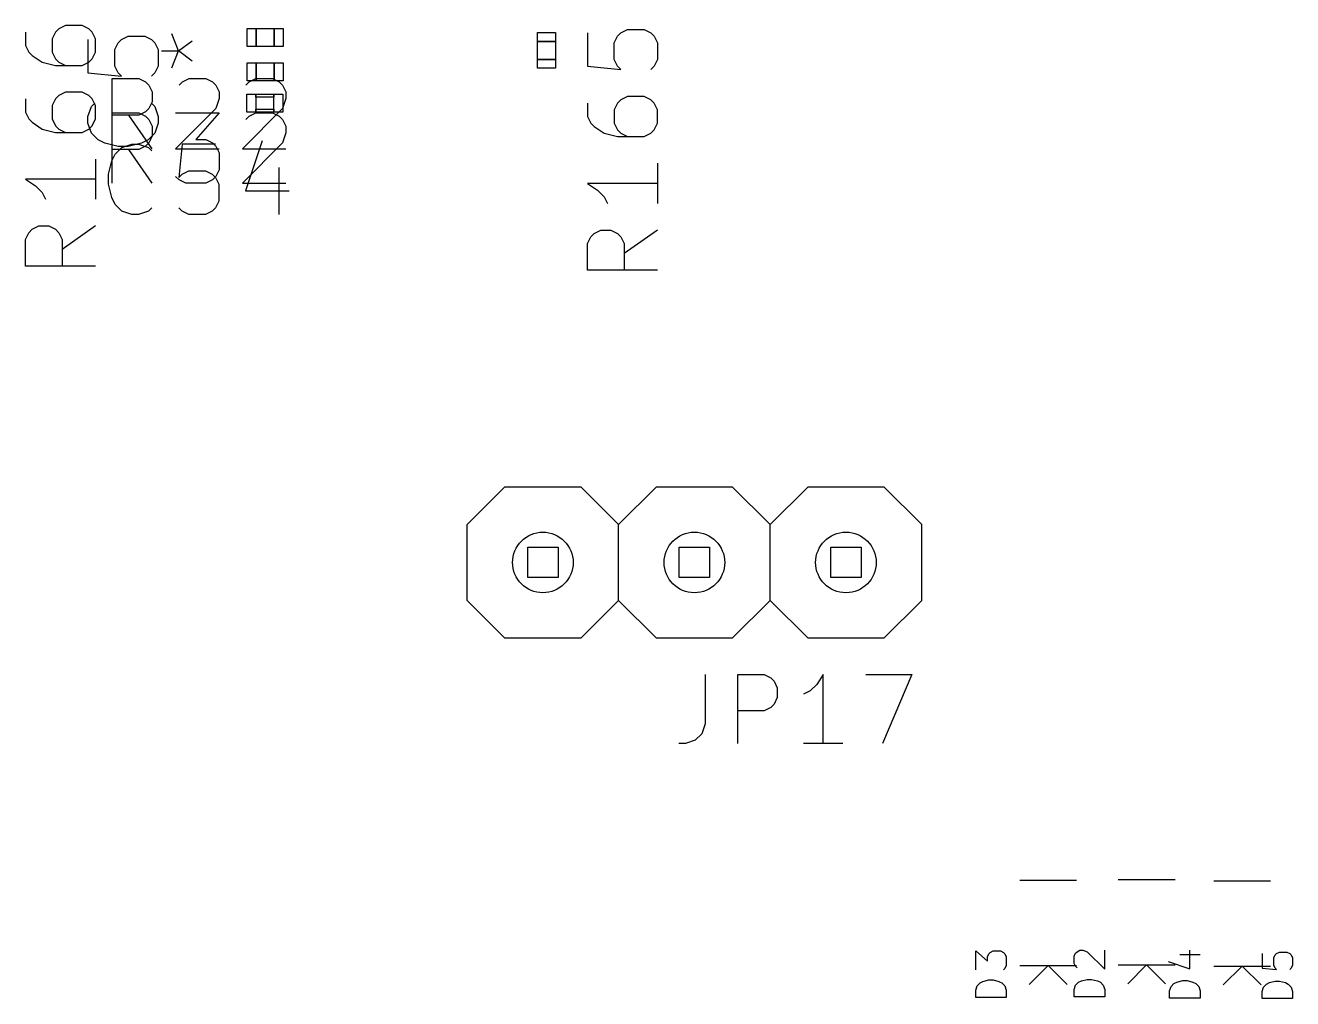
# Model space of a CAD drawing. Header units: millimetres. Extents: x -1 to 260, y -75 to 300.
# Drawn here: x 54.74 to 75.98, y 118.07 to 134.38 of the extents above; entities that cross this region are included whole.
import ezdxf

# ---------------------------------------------------------------- set-up
doc = ezdxf.new("R2010")
doc.units = ezdxf.units.MM
for name, color, linetype, true_color in [('Edge.Cuts', 254, 'CONTINUOUS', 0xd0d2cd), ('F.Fab', 9, 'CONTINUOUS', 0xafafaf), ('F.Silkscreen', 41, 'CONTINUOUS', 0xf2eda1)]:
    doc.layers.add(name, color=color, linetype=linetype, true_color=true_color)

msp = doc.modelspace()

# ---------------------------------------------------------------- linework, layer by layer
at = {"layer": 'Edge.Cuts'}
for centre in [(63.41, 125.38), (65.95, 125.38), (68.49, 125.38)]:
    msp.add_circle(centre, 0.508, dxfattribs=at)
at = {"layer": 'F.Fab', "linetype": 'CONTINUOUS'}
for p, q in [((58.455, 134.025), (58.455, 134.325)), ((58.455, 134.325), (58.605, 134.325)), ((58.605, 134.325), (58.605, 134.025)), ((58.905, 134.025), (58.905, 134.325)), ((58.905, 134.325), (59.055, 134.325)), ((59.055, 134.325), (59.055, 134.025)), ((63.32, 134.11), (63.32, 134.26)), ((63.32, 134.26), (63.62, 134.26)), ((63.62, 134.26), (63.62, 134.11)), ((63.62, 134.11), (63.32, 134.11)), ((58.605, 134.025), (58.455, 134.025)), ((59.055, 134.025), (58.905, 134.025)), ((58.455, 133.45), (58.455, 133.75)), ((58.455, 133.75), (58.605, 133.75)), ((58.605, 133.75), (58.605, 133.45)), ((58.905, 133.45), (58.905, 133.75)), ((58.905, 133.75), (59.055, 133.75)), ((59.055, 133.75), (59.055, 133.45)), ((63.32, 133.66), (63.32, 133.81)), ((63.32, 133.81), (63.62, 133.81)), ((63.62, 133.66), (63.32, 133.66)), ((63.62, 133.81), (63.62, 133.66)), ((58.605, 133.45), (58.455, 133.45)), ((59.055, 133.45), (58.905, 133.45)), ((58.45, 132.925), (58.45, 133.225)), ((58.45, 133.225), (58.6, 133.225)), ((58.6, 133.225), (58.6, 132.925)), ((58.6, 133.175), (58.6, 133.225)), ((58.6, 133.225), (58.9, 133.225)), ((58.9, 133.225), (58.9, 133.175)), ((58.9, 132.925), (58.9, 133.225)), ((58.9, 133.225), (59.05, 133.225)), ((59.05, 133.225), (59.05, 132.925)), ((58.9, 133.175), (58.6, 133.175)), ((58.6, 132.925), (58.6, 132.975)), ((58.6, 132.975), (58.9, 132.975)), ((58.9, 132.975), (58.9, 132.925)), ((58.6, 132.925), (58.45, 132.925)), ((58.9, 132.925), (58.6, 132.925)), ((59.05, 132.925), (58.9, 132.925)), ((63.156, 125.126), (63.156, 125.634)), ((63.156, 125.634), (63.664, 125.634)), ((63.664, 125.634), (63.664, 125.126)), ((65.696, 125.126), (65.696, 125.634)), ((65.696, 125.634), (66.204, 125.634)), ((66.204, 125.634), (66.204, 125.126)), ((68.236, 125.126), (68.236, 125.634)), ((68.236, 125.634), (68.744, 125.634)), ((68.744, 125.634), (68.744, 125.126)), ((63.664, 125.126), (63.156, 125.126)), ((66.204, 125.126), (65.696, 125.126)), ((68.744, 125.126), (68.236, 125.126)), ((71.40375, 118.62875), (71.88, 118.62875)), ((71.88, 118.62875), (71.5625, 118.31125)), ((71.88, 118.62875), (72.1975, 118.31125)), ((71.88, 118.62875), (72.35625, 118.62875)), ((73.05375, 118.63875), (73.53, 118.63875)), ((73.53, 118.63875), (73.2125, 118.32125)), ((73.53, 118.63875), (73.8475, 118.32125)), ((73.53, 118.63875), (74.00625, 118.63875)), ((74.65375, 118.61875), (75.13, 118.61875)), ((75.13, 118.61875), (74.8125, 118.30125)), ((75.13, 118.61875), (75.4475, 118.30125)), ((75.13, 118.61875), (75.60625, 118.61875))]:
    msp.add_line(p, q, dxfattribs=at)
at = {"layer": 'F.Fab'}
for centre in [(63.41, 125.38), (65.95, 125.38), (68.49, 125.38)]:
    msp.add_circle(centre, 0.508, dxfattribs=at)
at = {"layer": 'F.Silkscreen', "linetype": 'CONTINUOUS'}
for p, q in [((54.736164, 134.267355), (54.736164, 134.043254)), ((55.24039, 134.267355), (55.184365, 134.155304)), ((55.296415, 134.32338), (55.24039, 134.267355)), ((55.408465, 134.379405), (55.296415, 134.32338)), ((55.688591, 134.379405), (55.408465, 134.379405)), ((55.800641, 134.32338), (55.688591, 134.379405)), ((55.856667, 134.267355), (55.800641, 134.32338)), ((55.912692, 134.155304), (55.856667, 134.267355)), ((58.605, 134.025), (58.605, 134.325)), ((58.605, 134.325), (58.905, 134.325)), ((58.905, 134.325), (58.905, 134.025)), ((64.156164, 134.25338), (64.156164, 133.693128)), ((64.66039, 134.197355), (64.716415, 134.25338)), ((64.716415, 134.25338), (64.828465, 134.309405)), ((64.828465, 134.309405), (65.108591, 134.309405)), ((65.108591, 134.309405), (65.220641, 134.25338)), ((65.220641, 134.25338), (65.276667, 134.197355)), ((54.736164, 134.043254), (54.792189, 133.931204)), ((55.184365, 134.155304), (55.184365, 133.931204)), ((55.786164, 134.142877), (55.786164, 133.582625)), ((55.912692, 133.931204), (55.912692, 134.155304)), ((56.234365, 133.974801), (56.29039, 134.086852)), ((56.29039, 134.086852), (56.346415, 134.142877)), ((56.346415, 134.142877), (56.458465, 134.198902)), ((56.458465, 134.198902), (56.738591, 134.198902)), ((56.738591, 134.198902), (56.850641, 134.142877)), ((56.850641, 134.142877), (56.906667, 134.086852)), ((56.906667, 134.086852), (56.962692, 133.974801)), ((57.304776, 133.952311), (57.191081, 134.23655)), ((57.304776, 133.952311), (57.532167, 134.122854)), ((63.32, 133.81), (63.32, 134.11)), ((63.32, 134.11), (63.62, 134.11)), ((63.62, 134.11), (63.62, 133.81)), ((64.604365, 134.085304), (64.66039, 134.197355)), ((64.604365, 133.805179), (64.604365, 134.085304)), ((65.276667, 134.197355), (65.332692, 134.085304)), ((65.332692, 134.085304), (65.332692, 133.805179)), ((54.792189, 133.931204), (54.848214, 133.875179)), ((54.848214, 133.875179), (55.016289, 133.763128)), ((55.184365, 133.931204), (55.24039, 133.819153)), ((55.24039, 133.819153), (55.296415, 133.763128)), ((55.800641, 133.763128), (55.856667, 133.819153)), ((55.856667, 133.819153), (55.912692, 133.931204)), ((56.234365, 133.694676), (56.234365, 133.974801)), ((56.962692, 133.974801), (56.962692, 133.694676)), ((57.020538, 133.952311), (57.304776, 133.952311)), ((57.191081, 133.668073), (57.304776, 133.952311)), ((57.532167, 133.781769), (57.304776, 133.952311)), ((58.905, 134.025), (58.605, 134.025)), ((55.016289, 133.763128), (55.24039, 133.707103)), ((55.24039, 133.707103), (55.688591, 133.707103)), ((55.296415, 133.763128), (55.408465, 133.707103)), ((55.688591, 133.707103), (55.800641, 133.763128)), ((56.29039, 133.582625), (56.234365, 133.694676)), ((56.962692, 133.694676), (56.906667, 133.582625)), ((58.605, 133.45), (58.605, 133.75)), ((58.605, 133.75), (58.905, 133.75)), ((58.905, 133.75), (58.905, 133.45)), ((63.62, 133.81), (63.32, 133.81)), ((64.156164, 133.693128), (64.716415, 133.637103)), ((64.66039, 133.693128), (64.604365, 133.805179)), ((64.716415, 133.637103), (64.66039, 133.693128)), ((65.276667, 133.693128), (65.220641, 133.637103)), ((65.332692, 133.805179), (65.276667, 133.693128)), ((55.786164, 133.582625), (56.346415, 133.5266)), ((56.191097, 132.312307), (56.191097, 133.488835)), ((56.191097, 133.488835), (56.639298, 133.488835)), ((56.346415, 133.5266), (56.29039, 133.582625)), ((56.639298, 133.488835), (56.751349, 133.43281)), ((56.751349, 133.43281), (56.807374, 133.376785)), ((56.906667, 133.582625), (56.850641, 133.5266)), ((57.3116, 133.376785), (57.367625, 133.43281)), ((57.367625, 133.43281), (57.479676, 133.488835)), ((57.479676, 133.488835), (57.759801, 133.488835)), ((57.759801, 133.488835), (57.871852, 133.43281)), ((57.871852, 133.43281), (57.927877, 133.376785)), ((58.432103, 133.376785), (58.488128, 133.43281)), ((58.488128, 133.43281), (58.600179, 133.488835)), ((58.600179, 133.488835), (58.880304, 133.488835)), ((58.905, 133.45), (58.605, 133.45)), ((58.880304, 133.488835), (58.992355, 133.43281)), ((58.992355, 133.43281), (59.04838, 133.376785)), ((55.296415, 133.202877), (55.24039, 133.146852)), ((55.408465, 133.258902), (55.296415, 133.202877)), ((55.688591, 133.258902), (55.408465, 133.258902)), ((55.800641, 133.202877), (55.688591, 133.258902)), ((55.856667, 133.146852), (55.800641, 133.202877)), ((56.807374, 133.376785), (56.863399, 133.264735)), ((56.863399, 133.264735), (56.863399, 133.096659)), ((57.927877, 133.376785), (57.983902, 133.264735)), ((57.983902, 133.264735), (57.983902, 133.152685)), ((59.04838, 133.376785), (59.104405, 133.264735)), ((59.104405, 133.264735), (59.104405, 133.152685)), ((64.828465, 133.188902), (64.716415, 133.132877)), ((65.108591, 133.188902), (64.828465, 133.188902)), ((65.220641, 133.132877), (65.108591, 133.188902)), ((54.736164, 133.146852), (54.736164, 132.922751)), ((55.24039, 133.146852), (55.184365, 133.034801)), ((55.184365, 133.034801), (55.184365, 132.810701)), ((55.786164, 132.854298), (55.842189, 133.022374)), ((55.842189, 133.022374), (55.898214, 133.078399)), ((55.912692, 133.034801), (55.856667, 133.146852)), ((55.912692, 132.810701), (55.912692, 133.034801)), ((56.807374, 132.984609), (56.751349, 132.928584)), ((56.863399, 133.096659), (56.807374, 132.984609)), ((56.850641, 133.078399), (56.906667, 133.022374)), ((56.906667, 133.022374), (56.962692, 132.854298)), ((57.927877, 132.984609), (57.255575, 132.312307)), ((57.983902, 133.152685), (57.927877, 132.984609)), ((59.04838, 132.984609), (58.376078, 132.312307)), ((59.104405, 133.152685), (59.04838, 132.984609)), ((64.156164, 133.076852), (64.156164, 132.852751)), ((64.66039, 133.076852), (64.604365, 132.964801)), ((64.716415, 133.132877), (64.66039, 133.076852)), ((65.276667, 133.076852), (65.220641, 133.132877)), ((65.332692, 132.964801), (65.276667, 133.076852)), ((54.736164, 132.922751), (54.792189, 132.810701)), ((54.792189, 132.810701), (54.848214, 132.754676)), ((55.184365, 132.810701), (55.24039, 132.69865)), ((55.786164, 132.742248), (55.786164, 132.854298)), ((55.856667, 132.69865), (55.912692, 132.810701)), ((56.191097, 131.737307), (56.191097, 132.913835)), ((56.191097, 132.913835), (56.639298, 132.913835)), ((56.639298, 132.872559), (56.191097, 132.872559)), ((56.863399, 132.312307), (56.471223, 132.872559)), ((56.751349, 132.928584), (56.639298, 132.872559)), ((56.639298, 132.913835), (56.751349, 132.85781)), ((56.751349, 132.85781), (56.807374, 132.801785)), ((56.807374, 132.801785), (56.863399, 132.689735)), ((56.962692, 132.854298), (56.962692, 132.742248)), ((57.255575, 132.913835), (57.983902, 132.913835)), ((57.983902, 132.913835), (57.591726, 132.465634)), ((58.432103, 132.801785), (58.488128, 132.85781)), ((58.488128, 132.85781), (58.600179, 132.913835)), ((58.600179, 132.913835), (58.880304, 132.913835)), ((58.880304, 132.913835), (58.992355, 132.85781)), ((58.992355, 132.85781), (59.04838, 132.801785)), ((59.04838, 132.801785), (59.104405, 132.689735)), ((64.156164, 132.852751), (64.212189, 132.740701)), ((64.604365, 132.964801), (64.604365, 132.740701)), ((65.332692, 132.740701), (65.332692, 132.964801)), ((54.848214, 132.754676), (55.016289, 132.642625)), ((55.016289, 132.642625), (55.24039, 132.5866)), ((55.24039, 132.69865), (55.296415, 132.642625)), ((55.24039, 132.5866), (55.688591, 132.5866)), ((55.296415, 132.642625), (55.408465, 132.5866)), ((55.688591, 132.5866), (55.800641, 132.642625)), ((55.842189, 132.574173), (55.786164, 132.742248)), ((55.800641, 132.642625), (55.856667, 132.69865)), ((55.954239, 132.462122), (55.842189, 132.574173)), ((56.906667, 132.574173), (56.794616, 132.462122)), ((56.863399, 132.689735), (56.863399, 132.521659)), ((56.962692, 132.742248), (56.906667, 132.574173)), ((59.104405, 132.577685), (59.04838, 132.409609)), ((59.104405, 132.689735), (59.104405, 132.577685)), ((64.212189, 132.740701), (64.268214, 132.684676)), ((64.268214, 132.684676), (64.436289, 132.572625)), ((64.436289, 132.572625), (64.66039, 132.5166)), ((64.604365, 132.740701), (64.66039, 132.62865)), ((64.66039, 132.62865), (64.716415, 132.572625)), ((64.716415, 132.572625), (64.828465, 132.5166)), ((65.108591, 132.5166), (65.220641, 132.572625)), ((65.220641, 132.572625), (65.276667, 132.62865)), ((65.276667, 132.62865), (65.332692, 132.740701)), ((56.066289, 132.406097), (55.954239, 132.462122)), ((56.29039, 132.350072), (56.066289, 132.406097)), ((56.242122, 132.22076), (56.354173, 132.33281)), ((56.458465, 132.350072), (56.29039, 132.350072)), ((56.354173, 132.33281), (56.522248, 132.388835)), ((56.682566, 132.406097), (56.458465, 132.350072)), ((56.522248, 132.388835), (56.634298, 132.388835)), ((56.634298, 132.388835), (56.802374, 132.33281)), ((56.751349, 132.353584), (56.639298, 132.297559)), ((56.794616, 132.462122), (56.682566, 132.406097)), ((56.807374, 132.409609), (56.751349, 132.353584)), ((56.802374, 132.33281), (56.858399, 132.276785)), ((56.863399, 132.521659), (56.807374, 132.409609)), ((57.362625, 132.388835), (57.3066, 131.828584)), ((57.922877, 132.388835), (57.362625, 132.388835)), ((57.591726, 132.465634), (57.759801, 132.465634)), ((57.759801, 132.465634), (57.871852, 132.409609)), ((57.871852, 132.409609), (57.927877, 132.353584)), ((57.927877, 132.353584), (57.983902, 132.241534)), ((59.04838, 132.409609), (58.376078, 131.737307)), ((58.707229, 132.444861), (58.427103, 131.604483)), ((64.66039, 132.5166), (65.108591, 132.5166)), ((55.912692, 132.138399), (55.912692, 131.466097)), ((56.186097, 132.10871), (56.242122, 132.22076)), ((56.639298, 132.297559), (56.191097, 132.297559)), ((56.863399, 131.737307), (56.471223, 132.297559)), ((57.255575, 132.312307), (57.983902, 132.312307)), ((57.983902, 132.241534), (57.983902, 131.961408)), ((58.376078, 132.312307), (59.104405, 132.312307)), ((56.130072, 131.884609), (56.186097, 132.10871)), ((57.362625, 131.884609), (57.474676, 131.940634)), ((57.474676, 131.940634), (57.754801, 131.940634)), ((57.754801, 131.940634), (57.866852, 131.884609)), ((57.983902, 131.961408), (57.927877, 131.849358)), ((58.987355, 131.996659), (58.987355, 131.212307)), ((65.332692, 132.068399), (65.332692, 131.396097)), ((55.912692, 131.802248), (54.736164, 131.802248)), ((54.736164, 131.802248), (54.904239, 131.690198)), ((56.130072, 131.716534), (56.130072, 131.884609)), ((56.186097, 131.492433), (56.130072, 131.716534)), ((57.3116, 131.793333), (57.255575, 131.849358)), ((57.3066, 131.828584), (57.362625, 131.884609)), ((57.42365, 131.737307), (57.3116, 131.793333)), ((57.759801, 131.737307), (57.42365, 131.737307)), ((57.871852, 131.793333), (57.759801, 131.737307)), ((57.866852, 131.884609), (57.922877, 131.828584)), ((57.927877, 131.849358), (57.871852, 131.793333)), ((57.922877, 131.828584), (57.978902, 131.716534)), ((57.978902, 131.716534), (57.978902, 131.436408)), ((58.376078, 131.737307), (59.104405, 131.737307)), ((65.332692, 131.732248), (64.156164, 131.732248)), ((64.156164, 131.732248), (64.324239, 131.620198)), ((54.904239, 131.690198), (55.016289, 131.578147)), ((55.016289, 131.578147), (55.072315, 131.466097)), ((56.242122, 131.380383), (56.186097, 131.492433)), ((58.427103, 131.604483), (59.15543, 131.604483)), ((64.324239, 131.620198), (64.436289, 131.508147)), ((64.436289, 131.508147), (64.492315, 131.396097)), ((56.354173, 131.268333), (56.242122, 131.380383)), ((56.858399, 131.324358), (56.802374, 131.268333)), ((57.362625, 131.268333), (57.3066, 131.324358)), ((57.922877, 131.324358), (57.866852, 131.268333)), ((57.978902, 131.436408), (57.922877, 131.324358)), ((56.522248, 131.212307), (56.354173, 131.268333)), ((56.634298, 131.212307), (56.522248, 131.212307)), ((56.802374, 131.268333), (56.634298, 131.212307)), ((57.474676, 131.212307), (57.362625, 131.268333)), ((57.754801, 131.212307), (57.474676, 131.212307)), ((57.866852, 131.268333), (57.754801, 131.212307)), ((54.736164, 130.793795), (54.792189, 130.905846)), ((54.792189, 130.905846), (54.848214, 130.961871)), ((54.848214, 130.961871), (54.960264, 131.017896)), ((54.960264, 131.017896), (55.12834, 131.017896)), ((55.12834, 131.017896), (55.24039, 130.961871)), ((55.24039, 130.961871), (55.296415, 130.905846)), ((55.296415, 130.905846), (55.35244, 130.793795)), ((55.912692, 131.017896), (55.35244, 130.62572)), ((64.212189, 130.835846), (64.268214, 130.891871)), ((64.268214, 130.891871), (64.380264, 130.947896)), ((64.380264, 130.947896), (64.54834, 130.947896)), ((64.54834, 130.947896), (64.66039, 130.891871)), ((64.66039, 130.891871), (64.716415, 130.835846)), ((65.332692, 130.947896), (64.77244, 130.55572)), ((54.736164, 130.345594), (54.736164, 130.793795)), ((55.35244, 130.793795), (55.35244, 130.345594)), ((64.156164, 130.723795), (64.212189, 130.835846)), ((64.156164, 130.275594), (64.156164, 130.723795)), ((64.716415, 130.835846), (64.77244, 130.723795)), ((64.77244, 130.723795), (64.77244, 130.275594)), ((55.912692, 130.345594), (54.736164, 130.345594)), ((65.332692, 130.275594), (64.156164, 130.275594)), ((62.14, 126.015), (62.775, 126.65)), ((62.775, 126.65), (64.045, 126.65)), ((64.045, 126.65), (64.68, 126.015)), ((64.68, 126.015), (65.315, 126.65)), ((65.315, 126.65), (66.585, 126.65)), ((66.585, 126.65), (67.22, 126.015)), ((67.22, 126.015), (67.855, 126.65)), ((67.855, 126.65), (69.125, 126.65)), ((69.76, 126.015), (69.125, 126.65)), ((62.14, 124.745), (62.14, 126.015)), ((64.68, 124.745), (64.68, 126.015)), ((67.22, 124.745), (67.22, 126.015)), ((69.76, 124.745), (69.76, 126.015)), ((62.775, 124.11), (62.14, 124.745)), ((64.68, 124.745), (64.045, 124.11)), ((65.315, 124.11), (64.68, 124.745)), ((67.22, 124.745), (66.585, 124.11)), ((67.855, 124.11), (67.22, 124.745)), ((69.125, 124.11), (69.76, 124.745)), ((64.045, 124.11), (62.775, 124.11)), ((66.585, 124.11), (65.315, 124.11)), ((69.125, 124.11), (67.855, 124.11)), ((66.128802, 123.50211), (66.128802, 122.67661)), ((66.679135, 122.34641), (66.679135, 123.50211)), ((66.679135, 123.50211), (67.119402, 123.50211)), ((67.119402, 123.50211), (67.229469, 123.447077)), ((67.229469, 123.447077), (67.284502, 123.392044)), ((68.110002, 123.50211), (67.999935, 123.33701)), ((68.110002, 122.34641), (68.110002, 123.50211)), ((68.825436, 123.50211), (69.595902, 123.50211)), ((69.595902, 123.50211), (69.100602, 122.34641)), ((67.284502, 123.392044), (67.339535, 123.281977)), ((67.339535, 123.281977), (67.339535, 123.116877)), ((67.889869, 123.226944), (67.779802, 123.17191)), ((67.999935, 123.33701), (67.889869, 123.226944)), ((67.284502, 123.00681), (67.229469, 122.951777)), ((67.339535, 123.116877), (67.284502, 123.00681)), ((67.119402, 122.896744), (66.679135, 122.896744)), ((67.229469, 122.951777), (67.119402, 122.896744)), ((66.128802, 122.67661), (66.073769, 122.51151)), ((65.963702, 122.401444), (65.798602, 122.34641)), ((66.073769, 122.51151), (65.963702, 122.401444)), ((65.798602, 122.34641), (65.688536, 122.34641)), ((68.440202, 122.34641), (67.779802, 122.34641)), ((71.40375, 120.0575), (72.35625, 120.0575)), ((73.05375, 120.0675), (74.00625, 120.0675)), ((74.65375, 120.0475), (75.60625, 120.0475)), ((70.665198, 118.555344), (70.665198, 118.872336)), ((70.665198, 118.872336), (70.86027, 118.701648)), ((70.86027, 118.7748), (70.884654, 118.823568)), ((70.86027, 118.701648), (70.86027, 118.7748)), ((70.884654, 118.823568), (70.909038, 118.847952)), ((70.909038, 118.847952), (70.957806, 118.872336)), ((70.957806, 118.872336), (71.079726, 118.872336)), ((71.079726, 118.872336), (71.128494, 118.847952)), ((71.128494, 118.847952), (71.152878, 118.823568)), ((71.152878, 118.823568), (71.177262, 118.7748)), ((71.177262, 118.7748), (71.177262, 118.628496)), ((72.315198, 118.7848), (72.339582, 118.833568)), ((72.315198, 118.66288), (72.315198, 118.7848)), ((72.339582, 118.833568), (72.363966, 118.857952)), ((72.363966, 118.857952), (72.412734, 118.882336)), ((72.412734, 118.882336), (72.461502, 118.882336)), ((72.461502, 118.882336), (72.534654, 118.857952)), ((72.534654, 118.857952), (72.827262, 118.565344)), ((72.827262, 118.565344), (72.827262, 118.882336)), ((74.085886, 118.813568), (74.427262, 118.813568)), ((74.256574, 118.569728), (74.256574, 118.88672)), ((75.465198, 118.827952), (75.465198, 118.584112)), ((75.66027, 118.7548), (75.684654, 118.803568)), ((75.66027, 118.63288), (75.66027, 118.7548)), ((75.684654, 118.803568), (75.709038, 118.827952)), ((75.709038, 118.827952), (75.757806, 118.852336)), ((75.757806, 118.852336), (75.879726, 118.852336)), ((75.879726, 118.852336), (75.928494, 118.827952)), ((75.928494, 118.827952), (75.952878, 118.803568)), ((75.952878, 118.803568), (75.977262, 118.7548)), ((75.977262, 118.7548), (75.977262, 118.63288)), ((71.152878, 118.579728), (71.128494, 118.555344)), ((71.177262, 118.628496), (71.152878, 118.579728)), ((72.339582, 118.614112), (72.315198, 118.66288)), ((72.363966, 118.589728), (72.339582, 118.614112)), ((73.890814, 118.691648), (74.256574, 118.569728)), ((75.465198, 118.584112), (75.709038, 118.559728)), ((75.684654, 118.584112), (75.66027, 118.63288)), ((75.709038, 118.559728), (75.684654, 118.584112)), ((75.952878, 118.584112), (75.928494, 118.559728)), ((75.977262, 118.63288), (75.952878, 118.584112)), ((70.689582, 118.28712), (70.73835, 118.335888)), ((70.73835, 118.335888), (70.787118, 118.360272)), ((70.787118, 118.360272), (70.884654, 118.384656)), ((70.884654, 118.384656), (70.957806, 118.384656)), ((70.957806, 118.384656), (71.055342, 118.360272)), ((71.055342, 118.360272), (71.10411, 118.335888)), ((71.10411, 118.335888), (71.152878, 118.28712)), ((72.339582, 118.29712), (72.38835, 118.345888)), ((72.38835, 118.345888), (72.437118, 118.370272)), ((72.437118, 118.370272), (72.534654, 118.394656)), ((72.534654, 118.394656), (72.607806, 118.394656)), ((72.607806, 118.394656), (72.705342, 118.370272)), ((72.705342, 118.370272), (72.75411, 118.345888)), ((72.75411, 118.345888), (72.802878, 118.29712)), ((73.939582, 118.27712), (73.98835, 118.325888)), ((73.98835, 118.325888), (74.037118, 118.350272)), ((74.037118, 118.350272), (74.134654, 118.374656)), ((74.134654, 118.374656), (74.207806, 118.374656)), ((74.207806, 118.374656), (74.305342, 118.350272)), ((74.305342, 118.350272), (74.35411, 118.325888)), ((74.35411, 118.325888), (74.402878, 118.27712)), ((75.489582, 118.26712), (75.53835, 118.315888)), ((75.53835, 118.315888), (75.587118, 118.340272)), ((75.587118, 118.340272), (75.684654, 118.364656)), ((75.684654, 118.364656), (75.757806, 118.364656)), ((75.757806, 118.364656), (75.855342, 118.340272)), ((75.855342, 118.340272), (75.90411, 118.315888)), ((75.90411, 118.315888), (75.952878, 118.26712)), ((70.665198, 118.213968), (70.689582, 118.28712)), ((70.665198, 118.092048), (70.665198, 118.213968)), ((71.152878, 118.28712), (71.177262, 118.213968)), ((71.177262, 118.213968), (71.177262, 118.092048)), ((72.315198, 118.223968), (72.339582, 118.29712)), ((72.315198, 118.102048), (72.315198, 118.223968)), ((72.827262, 118.102048), (72.315198, 118.102048)), ((72.802878, 118.29712), (72.827262, 118.223968)), ((72.827262, 118.223968), (72.827262, 118.102048)), ((73.915198, 118.203968), (73.939582, 118.27712)), ((73.915198, 118.082048), (73.915198, 118.203968)), ((74.402878, 118.27712), (74.427262, 118.203968)), ((74.427262, 118.203968), (74.427262, 118.082048)), ((75.465198, 118.193968), (75.489582, 118.26712)), ((75.465198, 118.072048), (75.465198, 118.193968)), ((75.952878, 118.26712), (75.977262, 118.193968)), ((75.977262, 118.193968), (75.977262, 118.072048)), ((71.177262, 118.092048), (70.665198, 118.092048)), ((74.427262, 118.082048), (73.915198, 118.082048)), ((75.977262, 118.072048), (75.465198, 118.072048))]:
    msp.add_line(p, q, dxfattribs=at)
at = {"layer": 'F.Silkscreen'}
for centre in [(63.41, 125.38), (65.95, 125.38), (68.49, 125.38)]:
    msp.add_circle(centre, 0.508, dxfattribs=at)

doc.saveas('drawing.dxf')
